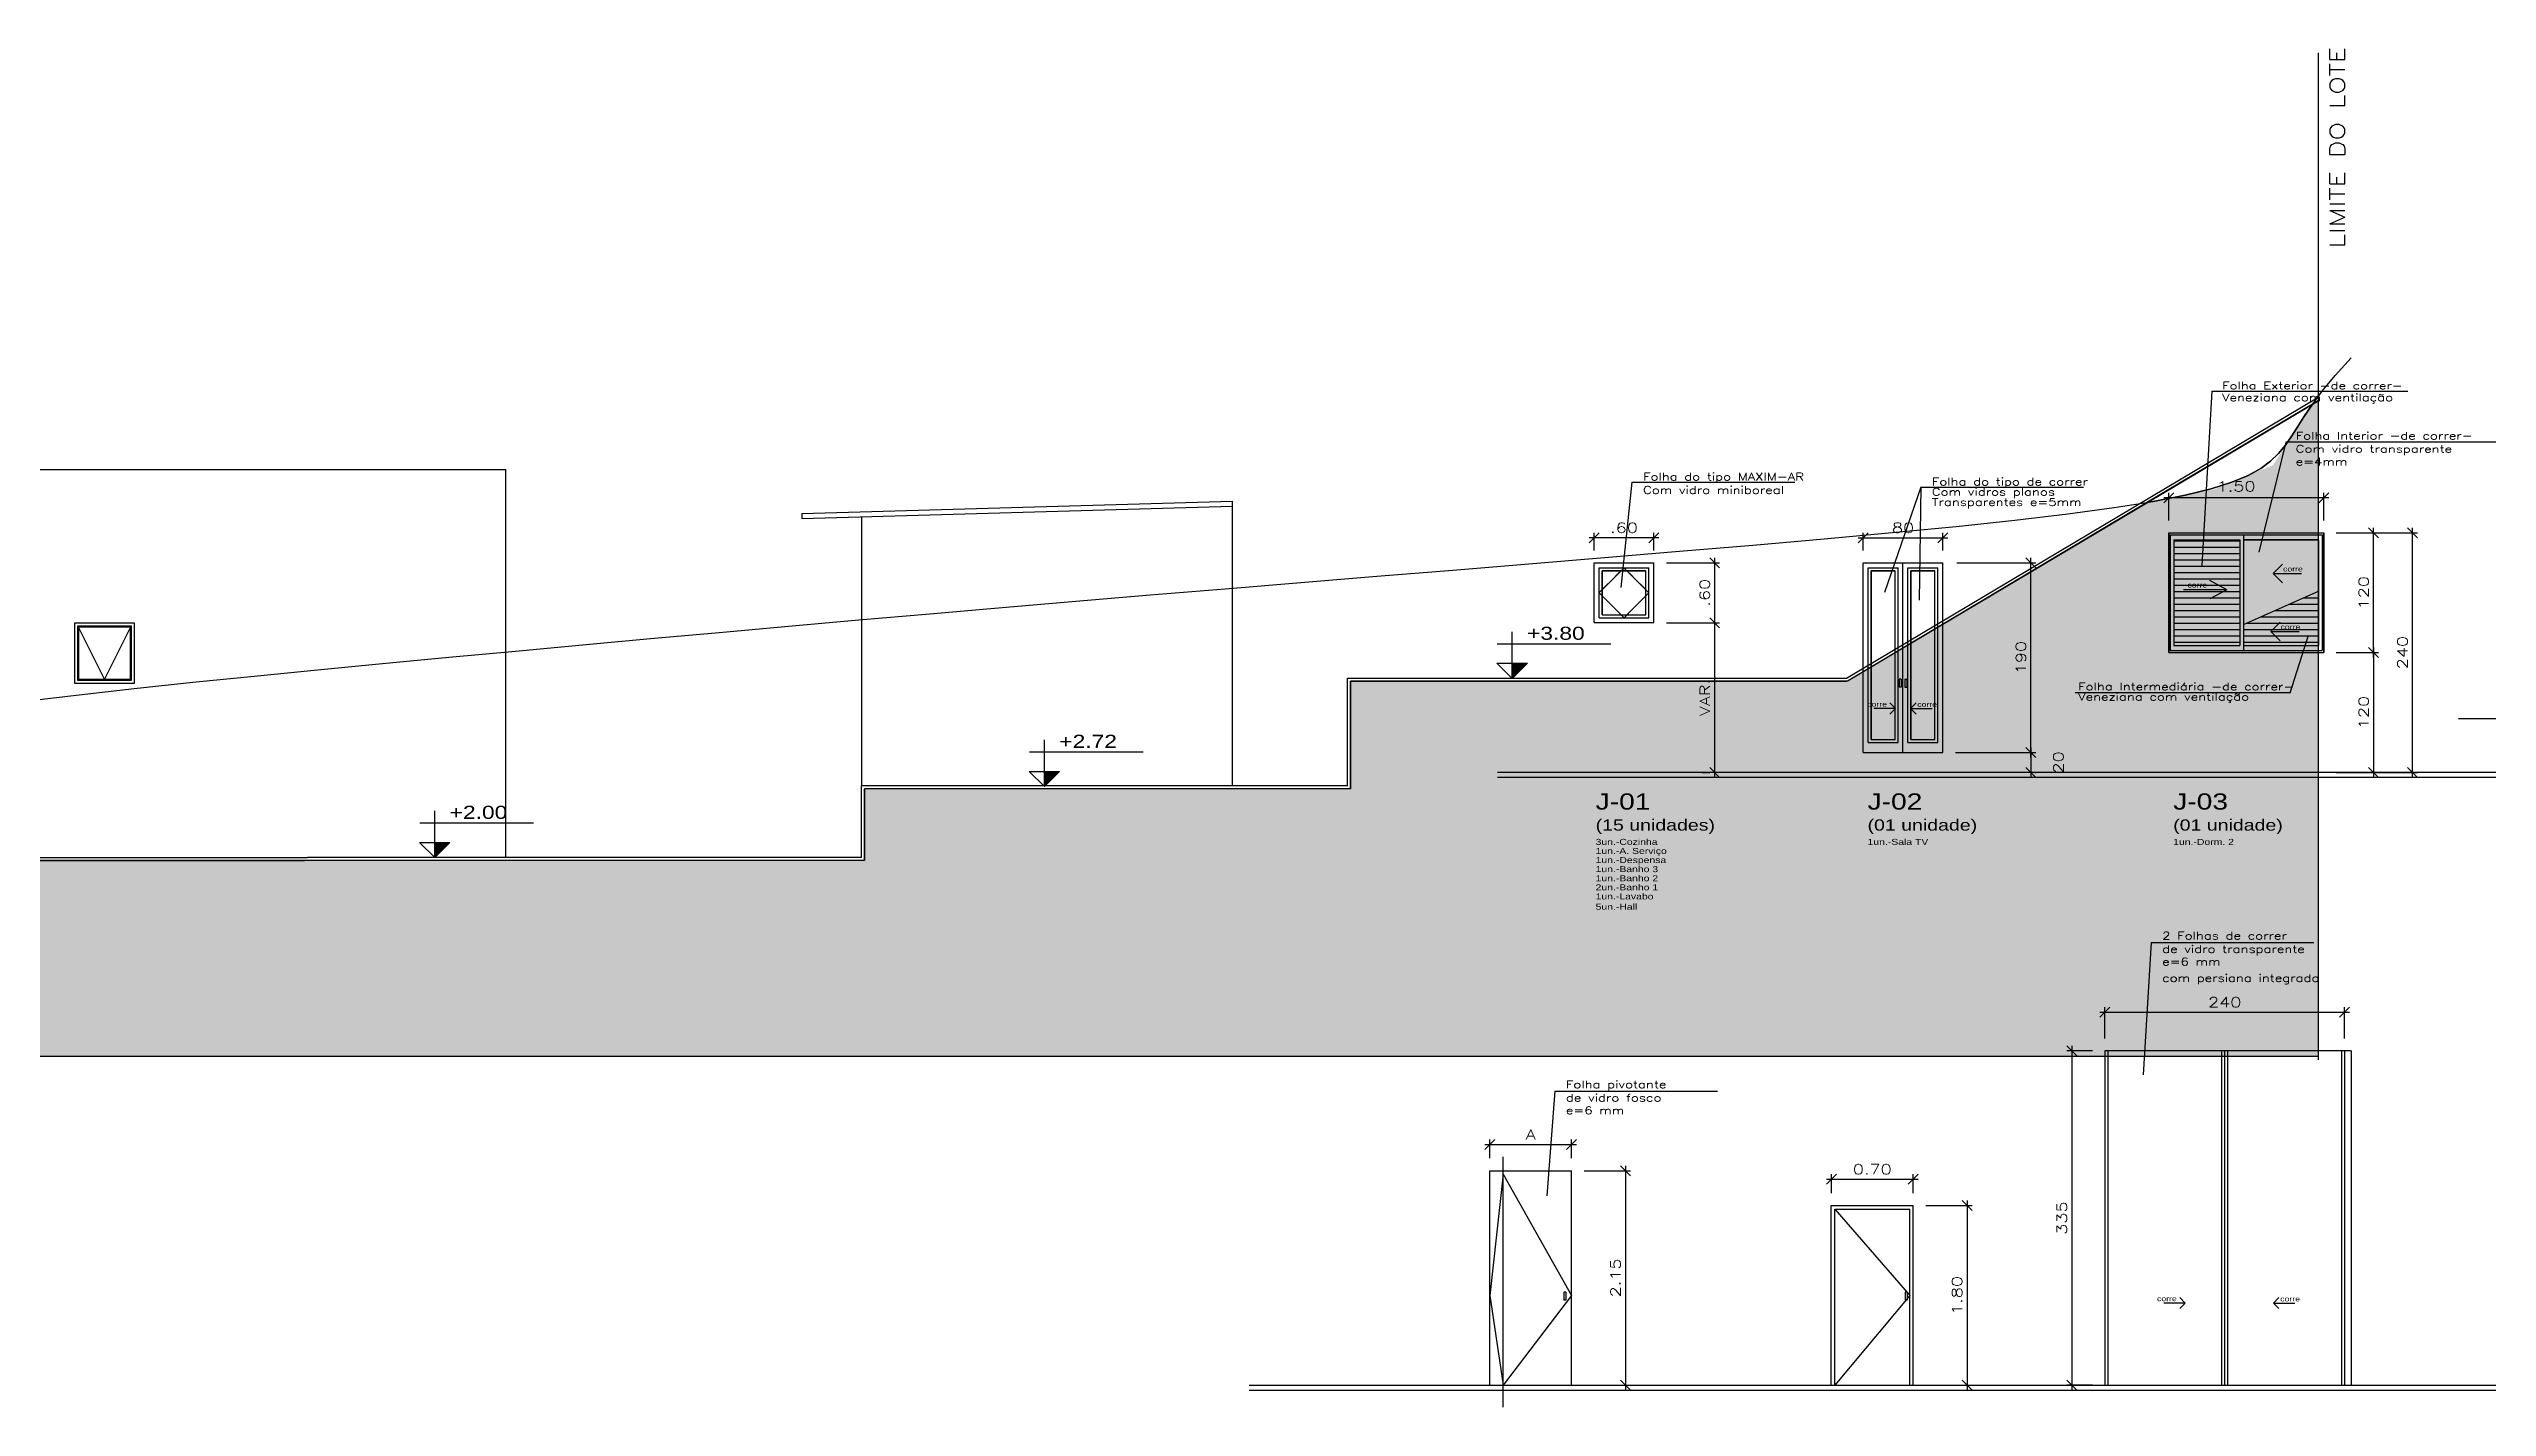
# Model space of a CAD drawing. Extents: x 285 to 405, y 94 to 191.
# Drawn here: x 337.17 to 361.6, y 141.51 to 155.13 of the extents above; entities that cross this region are included whole.
import ezdxf

# ---------------------------------------------------------------- set-up
doc = ezdxf.new("R2010")
doc.units = 0
for name, pattern in [('HIDDEN', [9.525, 6.35, -3.175]), ('HIDDEN2', [0.1875, 0.125, -0.0625]), ('PHANTOM2', [31.75, 15.875, -3.175, 3.175, -3.175, 3.175, -3.175])]:
    doc.linetypes.add(name, pattern=pattern)
doc.layers.get('0').update_dxf_attribs({"linetype": 'CONTINUOUS'})
doc.layers.get('DEFPOINTS').update_dxf_attribs({"linetype": 'CONTINUOUS'})
for name, color, linetype in [('01', 1, 'CONTINUOUS'), ('02', 2, 'CONTINUOUS'), ('03', 3, 'CONTINUOUS'), ('05', 5, 'CONTINUOUS'), ('A-CURVA', 11, 'CONTINUOUS'), ('A-LINE-10', 1, 'CONTINUOUS'), ('A-LINE-20', 2, 'CONTINUOUS'), ('A-LINE-30', 3, 'CONTINUOUS'), ('A-LINE-50', 5, 'CONTINUOUS'), ('A-REVEST', 25, 'CONTINUOUS'), ('COTAS', 3, 'CONTINUOUS'), ('G-HAT-20', 232, 'CONTINUOUS'), ('T-TEXT-30', 3, 'CONTINUOUS')]:
    doc.layers.add(name, color=color, linetype=linetype)
doc.styles.add('100', font='BRASIL.SHX', dxfattribs={"width": 1.3, "height": 0.1125})
doc.styles.add('140', font='BRASIL.SHX', dxfattribs={"width": 1.3, "height": 0.1625})
doc.styles.add('50', font='BRASIL.SHX', dxfattribs={"width": 1.3, "height": 0.05})
doc.styles.add('50-60', font='romans.shx', dxfattribs={"height": 0.075})
doc.styles.add('50-80', font='romans.shx', dxfattribs={"width": 1.3, "height": 0.1})
doc.styles.add('60', font='BRASIL.SHX', dxfattribs={"width": 1.3, "height": 0.06})
doc.styles.add('75-80', font='romans.shx', dxfattribs={"width": 1.3, "height": 0.15})
doc.styles.add('80', font='BRASIL.SHX', dxfattribs={"width": 1.3, "height": 0.0875})
doc.dimstyles.new('50-80', dxfattribs={"dimscale": 0.5, "dimtxt": 1, "dimasz": 0.2, "dimexe": 0.1, "dimexo": 0.25, "dimgap": 0.1, "dimtad": 1, "dimdec": 1, "dimlfac": 100, "dimzin": 13, "dimdsep": 46, "dimtxsty": '50-80', "dimblk1": 'OBLIQUE', "dimblk2": 'OBLIQUE', "dimsah": 1, "dimcen": 0.2, "dimdle": 0.1, "dimclrd": 150, "dimclre": 1, "dimclrt": 256, "dimadec": 0, "dimazin": 0, "dimtfac": 1, "dimtdec": 4, "dimtmove": 2, "dimatfit": 3, "dimldrblk": 'OBLIQUE', "dimfxl": 1, "dimtolj": 1, "dimtzin": 0, "dimarcsym": 0})

# ---------------------------------------------------------------- blocks, each defined once
blk = doc.blocks.new('NIVEL-C')
at = {"color": 1}
for p, q in [((-0.1, 0.233), (0.659, 0.233)), ((0, 0), (0, 0.312)), ((-0.102, 0.102), (0.102, 0.102)), ((0, 0), (-0.102, 0.102)), ((0, 0), (0.102, 0.102))]:
    blk.add_line(p, q, dxfattribs=at)
blk.add_solid([(0, 0.102), (0, 0), (0, 0.102), (0.102, 0.102)], dxfattribs=at)
at = {"color": 2, "style": '80', "width": 1.3}
blk.add_attdef('NIVEL', (0.1, 0.259), '', height=0.0875, dxfattribs=at)
blk = doc.blocks.new('_OBLIQUE')
at = {"color": 0, "linetype": 'ByBlock'}
blk.add_line((-0.5, -0.5), (0.5, 0.5), dxfattribs=at)
blk = doc.blocks.new('*D18')
at = {"layer": 'COTAS', "color": 150, "lineweight": -2}
blk.add_line((353.299, 150.225), (352.599, 150.225), dxfattribs=at)
at = {"layer": 'COTAS', "color": 1, "lineweight": -2}
for p, q in [((352.649, 150.099), (352.649, 150.275)), ((353.249, 150.099), (353.249, 150.275))]:
    blk.add_line(p, q, dxfattribs=at)
at = {"layer": 'DEFPOINTS', "color": 0}
for p in [(352.649, 150.225), (352.649, 149.974), (353.249, 149.974)]:
    blk.add_point(p, dxfattribs=at)
at = {"layer": 'COTAS', "color": 150, "lineweight": -2, "xscale": 0.1, "yscale": 0.1, "zscale": 0.1, "rotation": 180}
blk.add_blockref('_OBLIQUE', (352.649, 150.225), dxfattribs=at)
at = {"layer": 'COTAS', "color": 150, "lineweight": -2, "xscale": 0.1, "yscale": 0.1, "zscale": 0.1}
blk.add_blockref('_OBLIQUE', (353.249, 150.225), dxfattribs=at)
at = {"layer": 'COTAS', "insert": (352.949, 150.325), "char_height": 0.1, "attachment_point": 5, "style": '50-80'}
blk.add_mtext('\\A1;.60', dxfattribs=at)
blk = doc.blocks.new('*D19')
at = {"layer": 'COTAS', "color": 1, "lineweight": -2}
for p, q in [((353.732, 149.374), (353.807, 149.374)), ((353.732, 147.874), (353.807, 147.874))]:
    blk.add_line(p, q, dxfattribs=at)
at = {"layer": 'COTAS', "color": 150, "lineweight": -2}
blk.add_line((353.857, 149.424), (353.857, 147.824), dxfattribs=at)
at = {"layer": 'DEFPOINTS', "color": 0}
for p in [(353.857, 149.374), (353.857, 147.874), (353.857, 147.874)]:
    blk.add_point(p, dxfattribs=at)
at = {"layer": 'COTAS', "color": 150, "lineweight": -2, "xscale": 0.1, "yscale": 0.1, "zscale": 0.1}
for p, rotation in [((353.857, 149.374), 90), ((353.857, 147.874), 270)]:
    blk.add_blockref('_OBLIQUE', p, dxfattribs=dict(at, rotation=rotation))
at = {"layer": 'COTAS', "insert": (353.757, 148.624), "char_height": 0.1, "attachment_point": 5, "rotation": 90, "style": '50-80'}
blk.add_mtext('\\A1;VAR.', dxfattribs=at)
blk = doc.blocks.new('*D20')
at = {"layer": 'COTAS', "color": 1, "lineweight": -2}
for p, q in [((353.374, 149.974), (353.907, 149.974)), ((353.374, 149.374), (353.907, 149.374))]:
    blk.add_line(p, q, dxfattribs=at)
at = {"layer": 'COTAS', "color": 150, "lineweight": -2}
blk.add_line((353.857, 150.024), (353.857, 149.324), dxfattribs=at)
at = {"layer": 'DEFPOINTS', "color": 0}
for p in [(353.249, 149.974), (353.249, 149.374), (353.857, 149.374)]:
    blk.add_point(p, dxfattribs=at)
at = {"layer": 'COTAS', "color": 150, "lineweight": -2, "xscale": 0.1, "yscale": 0.1, "zscale": 0.1}
for p, rotation in [((353.857, 149.974), 90), ((353.857, 149.374), 270)]:
    blk.add_blockref('_OBLIQUE', p, dxfattribs=dict(at, rotation=rotation))
at = {"layer": 'COTAS', "insert": (353.757, 149.674), "char_height": 0.1, "attachment_point": 5, "rotation": 90, "style": '50-80'}
blk.add_mtext('\\A1;.60', dxfattribs=at)
blk = doc.blocks.new('*D21')
at = {"layer": 'COTAS', "color": 150, "lineweight": -2}
blk.add_line((360.008, 150.625), (358.355, 150.625), dxfattribs=at)
at = {"layer": 'COTAS', "color": 1, "lineweight": -2}
for p, q in [((358.405, 150.399), (358.405, 150.675)), ((359.958, 150.399), (359.958, 150.675))]:
    blk.add_line(p, q, dxfattribs=at)
at = {"layer": 'DEFPOINTS', "color": 0}
for p in [(358.405, 150.625), (358.405, 150.274), (359.958, 150.274)]:
    blk.add_point(p, dxfattribs=at)
at = {"layer": 'COTAS', "color": 150, "lineweight": -2, "xscale": 0.1, "yscale": 0.1, "zscale": 0.1, "rotation": 180}
blk.add_blockref('_OBLIQUE', (358.405, 150.625), dxfattribs=at)
at = {"layer": 'COTAS', "color": 150, "lineweight": -2, "xscale": 0.1, "yscale": 0.1, "zscale": 0.1}
blk.add_blockref('_OBLIQUE', (359.958, 150.625), dxfattribs=at)
at = {"layer": 'COTAS', "insert": (359.08, 150.74), "char_height": 0.1, "attachment_point": 5, "style": '50-80'}
blk.add_mtext('\\A1;1.50', dxfattribs=at)
blk = doc.blocks.new('*D24')
at = {"layer": 'COTAS', "color": 1, "lineweight": -2}
for p, q in [((356.269, 148.074), (357.075, 148.074)), ((357.069, 147.874), (357.075, 147.874))]:
    blk.add_line(p, q, dxfattribs=at)
at = {"layer": 'COTAS', "color": 150, "lineweight": -2}
blk.add_line((357.025, 148.124), (357.025, 147.824), dxfattribs=at)
at = {"layer": 'DEFPOINTS', "color": 0}
for p in [(356.144, 148.074), (356.944, 147.874), (357.025, 147.874)]:
    blk.add_point(p, dxfattribs=at)
at = {"layer": 'COTAS', "color": 150, "lineweight": -2, "xscale": 0.1, "yscale": 0.1, "zscale": 0.1}
for p, rotation in [((357.025, 148.074), 90), ((357.025, 147.874), 270)]:
    blk.add_blockref('_OBLIQUE', p, dxfattribs=dict(at, rotation=rotation))
at = {"layer": 'COTAS', "insert": (357.3, 147.974), "char_height": 0.1, "attachment_point": 5, "rotation": 90, "style": '50-80'}
blk.add_mtext('\\A1;20', dxfattribs=at)
blk = doc.blocks.new('*D25')
at = {"layer": 'COTAS', "color": 1, "lineweight": -2}
for p, q in [((356.284, 149.974), (357.075, 149.974)), ((356.269, 148.074), (357.075, 148.074))]:
    blk.add_line(p, q, dxfattribs=at)
at = {"layer": 'COTAS', "color": 150, "lineweight": -2}
blk.add_line((357.025, 148.024), (357.025, 150.024), dxfattribs=at)
at = {"layer": 'DEFPOINTS', "color": 0}
for p in [(356.159, 149.974), (357.025, 149.974), (356.144, 148.074)]:
    blk.add_point(p, dxfattribs=at)
at = {"layer": 'COTAS', "color": 150, "lineweight": -2, "xscale": 0.1, "yscale": 0.1, "zscale": 0.1}
for p, rotation in [((357.025, 149.974), 90), ((357.025, 148.074), 270)]:
    blk.add_blockref('_OBLIQUE', p, dxfattribs=dict(at, rotation=rotation))
at = {"layer": 'COTAS', "insert": (356.925, 149.024), "char_height": 0.1, "attachment_point": 5, "rotation": 90, "style": '50-80'}
blk.add_mtext('\\A1;190', dxfattribs=at)
blk = doc.blocks.new('*D26')
at = {"layer": 'COTAS', "color": 150, "lineweight": -2}
blk.add_line((355.294, 150.225), (356.194, 150.225), dxfattribs=at)
at = {"layer": 'COTAS', "color": 1, "lineweight": -2}
for p, q in [((355.344, 150.099), (355.344, 150.275)), ((356.144, 150.099), (356.144, 150.275))]:
    blk.add_line(p, q, dxfattribs=at)
at = {"layer": 'DEFPOINTS', "color": 0}
for p in [(356.144, 150.225), (355.344, 149.974), (356.144, 149.974)]:
    blk.add_point(p, dxfattribs=at)
at = {"layer": 'COTAS', "color": 150, "lineweight": -2, "xscale": 0.1, "yscale": 0.1, "zscale": 0.1, "rotation": 180}
blk.add_blockref('_OBLIQUE', (355.344, 150.225), dxfattribs=at)
at = {"layer": 'COTAS', "color": 150, "lineweight": -2, "xscale": 0.1, "yscale": 0.1, "zscale": 0.1}
blk.add_blockref('_OBLIQUE', (356.144, 150.225), dxfattribs=at)
at = {"layer": 'COTAS', "insert": (355.744, 150.325), "char_height": 0.1, "attachment_point": 5, "style": '50-80'}
blk.add_mtext('\\A1;80', dxfattribs=at)
blk = doc.blocks.new('*D27')
at = {"layer": 'COTAS', "color": 1, "lineweight": -2}
for p, q in [((360.083, 149.074), (360.508, 149.074)), ((360.083, 147.874), (360.508, 147.874))]:
    blk.add_line(p, q, dxfattribs=at)
at = {"layer": 'COTAS', "color": 150, "lineweight": -2}
blk.add_line((360.458, 149.124), (360.458, 147.824), dxfattribs=at)
at = {"layer": 'DEFPOINTS', "color": 0}
for p in [(359.958, 149.074), (359.958, 147.874), (360.458, 147.874)]:
    blk.add_point(p, dxfattribs=at)
at = {"layer": 'COTAS', "color": 150, "lineweight": -2, "xscale": 0.1, "yscale": 0.1, "zscale": 0.1}
for p, rotation in [((360.458, 149.074), 90), ((360.458, 147.874), 270)]:
    blk.add_blockref('_OBLIQUE', p, dxfattribs=dict(at, rotation=rotation))
at = {"layer": 'COTAS', "insert": (360.358, 148.474), "char_height": 0.1, "attachment_point": 5, "rotation": 90, "style": '50-80'}
blk.add_mtext('\\A1;120', dxfattribs=at)
blk = doc.blocks.new('*D28')
at = {"layer": 'COTAS', "color": 1, "lineweight": -2}
for p, q in [((360.208, 150.274), (360.508, 150.274)), ((360.208, 149.074), (360.508, 149.074))]:
    blk.add_line(p, q, dxfattribs=at)
at = {"layer": 'COTAS', "color": 150, "lineweight": -2}
blk.add_line((360.458, 149.024), (360.458, 150.324), dxfattribs=at)
at = {"layer": 'DEFPOINTS', "color": 0}
for p in [(360.083, 150.274), (360.458, 150.274), (360.083, 149.074)]:
    blk.add_point(p, dxfattribs=at)
at = {"layer": 'COTAS', "color": 150, "lineweight": -2, "xscale": 0.1, "yscale": 0.1, "zscale": 0.1}
for p, rotation in [((360.458, 150.274), 90), ((360.458, 149.074), 270)]:
    blk.add_blockref('_OBLIQUE', p, dxfattribs=dict(at, rotation=rotation))
at = {"layer": 'COTAS', "insert": (360.358, 149.674), "char_height": 0.1, "attachment_point": 5, "rotation": 90, "style": '50-80'}
blk.add_mtext('\\A1;120', dxfattribs=at)
blk = doc.blocks.new('*D29')
at = {"layer": 'COTAS', "color": 1, "lineweight": -2}
for p, q in [((360.083, 150.274), (360.897, 150.274)), ((360.208, 147.874), (360.897, 147.874))]:
    blk.add_line(p, q, dxfattribs=at)
at = {"layer": 'COTAS', "color": 150, "lineweight": -2}
blk.add_line((360.847, 147.824), (360.847, 150.324), dxfattribs=at)
at = {"layer": 'DEFPOINTS', "color": 0}
for p in [(359.958, 150.274), (360.847, 150.274), (360.083, 147.874)]:
    blk.add_point(p, dxfattribs=at)
at = {"layer": 'COTAS', "color": 150, "lineweight": -2, "xscale": 0.1, "yscale": 0.1, "zscale": 0.1}
for p, rotation in [((360.847, 150.274), 90), ((360.847, 147.874), 270)]:
    blk.add_blockref('_OBLIQUE', p, dxfattribs=dict(at, rotation=rotation))
at = {"layer": 'COTAS', "insert": (360.747, 149.074), "char_height": 0.1, "attachment_point": 5, "rotation": 90, "style": '50-80'}
blk.add_mtext('\\A1;240', dxfattribs=at)
blk = doc.blocks.new('*D36')
at = {"layer": 'COTAS', "color": 1, "lineweight": -2}
for p, q in [((352.549, 143.882), (353.014, 143.882)), ((352.549, 141.732), (353.014, 141.732))]:
    blk.add_line(p, q, dxfattribs=at)
at = {"layer": 'COTAS', "color": 150, "lineweight": -2}
blk.add_line((352.964, 143.932), (352.964, 141.682), dxfattribs=at)
at = {"layer": 'DEFPOINTS', "color": 0}
for p in [(352.424, 143.882), (352.424, 141.732), (352.964, 141.732)]:
    blk.add_point(p, dxfattribs=at)
at = {"layer": 'COTAS', "color": 150, "lineweight": -2, "xscale": 0.1, "yscale": 0.1, "zscale": 0.1}
for p, rotation in [((352.964, 143.882), 90), ((352.964, 141.732), 270)]:
    blk.add_blockref('_OBLIQUE', p, dxfattribs=dict(at, rotation=rotation))
at = {"layer": 'COTAS', "insert": (352.864, 142.807), "char_height": 0.1, "attachment_point": 5, "rotation": 90, "style": '50-80'}
blk.add_mtext('\\A1;2.15', dxfattribs=at)
blk = doc.blocks.new('*D37')
at = {"layer": 'COTAS', "color": 150, "lineweight": -2}
blk.add_line((351.554, 144.146), (352.474, 144.146), dxfattribs=at)
at = {"layer": 'COTAS', "color": 1, "lineweight": -2}
for p, q in [((351.604, 144.007), (351.604, 144.196)), ((352.424, 144.007), (352.424, 144.196))]:
    blk.add_line(p, q, dxfattribs=at)
at = {"layer": 'DEFPOINTS', "color": 0}
for p in [(352.424, 144.146), (351.604, 143.882), (352.424, 143.882)]:
    blk.add_point(p, dxfattribs=at)
at = {"layer": 'COTAS', "color": 150, "lineweight": -2, "xscale": 0.1, "yscale": 0.1, "zscale": 0.1, "rotation": 180}
blk.add_blockref('_OBLIQUE', (351.604, 144.146), dxfattribs=at)
at = {"layer": 'COTAS', "color": 150, "lineweight": -2, "xscale": 0.1, "yscale": 0.1, "zscale": 0.1}
blk.add_blockref('_OBLIQUE', (352.424, 144.146), dxfattribs=at)
at = {"layer": 'COTAS', "insert": (352.014, 144.246), "char_height": 0.1, "attachment_point": 5, "style": '50-80'}
blk.add_mtext('\\A1;A', dxfattribs=at)
blk = doc.blocks.new('*D38')
at = {"layer": 'COTAS', "color": 150, "lineweight": -2}
blk.add_line((357.435, 145.132), (357.435, 141.682), dxfattribs=at)
at = {"layer": 'COTAS', "color": 1, "lineweight": -2}
for p, q in [((357.641, 145.082), (357.385, 145.082)), ((357.641, 141.732), (357.385, 141.732))]:
    blk.add_line(p, q, dxfattribs=at)
at = {"layer": 'DEFPOINTS', "color": 0}
for p in [(357.766, 145.082), (357.435, 141.732), (357.766, 141.732)]:
    blk.add_point(p, dxfattribs=at)
at = {"layer": 'COTAS', "color": 150, "lineweight": -2, "xscale": 0.1, "yscale": 0.1, "zscale": 0.1}
for p, rotation in [((357.435, 145.082), 90), ((357.435, 141.732), 270)]:
    blk.add_blockref('_OBLIQUE', p, dxfattribs=dict(at, rotation=rotation))
at = {"layer": 'COTAS', "insert": (357.335, 143.407), "char_height": 0.1, "attachment_point": 5, "rotation": 90, "style": '50-80'}
blk.add_mtext('\\A1;335', dxfattribs=at)
blk = doc.blocks.new('*D39')
at = {"layer": 'COTAS', "color": 150, "lineweight": -2}
blk.add_line((357.716, 145.47), (360.216, 145.47), dxfattribs=at)
at = {"layer": 'COTAS', "color": 1, "lineweight": -2}
for p, q in [((357.766, 145.207), (357.766, 145.52)), ((360.166, 145.207), (360.166, 145.52))]:
    blk.add_line(p, q, dxfattribs=at)
at = {"layer": 'DEFPOINTS', "color": 0}
for p in [(360.166, 145.47), (357.766, 145.082), (360.166, 145.082)]:
    blk.add_point(p, dxfattribs=at)
at = {"layer": 'COTAS', "color": 150, "lineweight": -2, "xscale": 0.1, "yscale": 0.1, "zscale": 0.1, "rotation": 180}
blk.add_blockref('_OBLIQUE', (357.766, 145.47), dxfattribs=at)
at = {"layer": 'COTAS', "color": 150, "lineweight": -2, "xscale": 0.1, "yscale": 0.1, "zscale": 0.1}
blk.add_blockref('_OBLIQUE', (360.166, 145.47), dxfattribs=at)
at = {"layer": 'COTAS', "insert": (358.966, 145.57), "char_height": 0.1, "attachment_point": 5, "style": '50-80'}
blk.add_mtext('\\A1;240', dxfattribs=at)
blk = doc.blocks.new('*D40')
at = {"layer": 'COTAS', "color": 1, "lineweight": -2}
for p, q in [((355.971, 143.532), (356.435, 143.532)), ((355.971, 141.732), (356.435, 141.732))]:
    blk.add_line(p, q, dxfattribs=at)
at = {"layer": 'COTAS', "color": 150, "lineweight": -2}
blk.add_line((356.385, 143.582), (356.385, 141.682), dxfattribs=at)
at = {"layer": 'DEFPOINTS', "color": 0}
for p in [(355.846, 143.532), (355.846, 141.732), (356.385, 141.732)]:
    blk.add_point(p, dxfattribs=at)
at = {"layer": 'COTAS', "color": 150, "lineweight": -2, "xscale": 0.1, "yscale": 0.1, "zscale": 0.1}
for p, rotation in [((356.385, 143.532), 90), ((356.385, 141.732), 270)]:
    blk.add_blockref('_OBLIQUE', p, dxfattribs=dict(at, rotation=rotation))
at = {"layer": 'COTAS', "insert": (356.285, 142.632), "char_height": 0.1, "attachment_point": 5, "rotation": 90, "style": '50-80'}
blk.add_mtext('\\A1;1.80', dxfattribs=at)
blk = doc.blocks.new('*D41')
at = {"layer": 'COTAS', "color": 150, "lineweight": -2}
blk.add_line((354.976, 143.796), (355.896, 143.796), dxfattribs=at)
at = {"layer": 'COTAS', "color": 1, "lineweight": -2}
for p, q in [((355.026, 143.657), (355.026, 143.846)), ((355.846, 143.657), (355.846, 143.846))]:
    blk.add_line(p, q, dxfattribs=at)
at = {"layer": 'DEFPOINTS', "color": 0}
for p in [(355.846, 143.796), (355.026, 143.532), (355.846, 143.532)]:
    blk.add_point(p, dxfattribs=at)
at = {"layer": 'COTAS', "color": 150, "lineweight": -2, "xscale": 0.1, "yscale": 0.1, "zscale": 0.1, "rotation": 180}
blk.add_blockref('_OBLIQUE', (355.026, 143.796), dxfattribs=at)
at = {"layer": 'COTAS', "color": 150, "lineweight": -2, "xscale": 0.1, "yscale": 0.1, "zscale": 0.1}
blk.add_blockref('_OBLIQUE', (355.846, 143.796), dxfattribs=at)
at = {"layer": 'COTAS', "insert": (355.436, 143.896), "char_height": 0.1, "attachment_point": 5, "style": '50-80'}
blk.add_mtext('\\A1;0.70', dxfattribs=at)

msp = doc.modelspace()

# ---------------------------------------------------------------- hatches: boundary and pattern name
at = {"layer": '01'}
h = msp.add_hatch(dxfattribs=at)
h.set_pattern_fill('LINE', color=256, scale=0.4, style=0)
h.set_pattern_definition([(0, (372.15, 134.781), (0, 1.27), [])])
h.paths.add_polyline_path([(359.1176, 149.9045), (358.4576, 149.9045), (358.4576, 148.8445), (359.1176, 148.8445)])
h.paths.add_polyline_path([(359.9051, 149.3915), (359.2994, 149.1201), (359.1551, 149.0517), (359.1551, 148.8445), (359.9051, 148.8445)])
h.paths.add_polyline_path([(358.5845, 149.4175), (358.8333, 149.4175), (358.8333, 149.4675), (358.5845, 149.4675)], flags=24)
h.paths.add_polyline_path([(359.6669, 149.0188), (359.9157, 149.0188), (359.9157, 149.0688), (359.6669, 149.0688)], flags=9)
at = {"layer": 'A-LINE-10'}
h = msp.add_hatch(dxfattribs=at)
h.set_pattern_fill('LINE', color=256, scale=0.02, style=0)
h.set_pattern_definition([(0, (372.14998, 135.080995), (0, 0.0635), [])])
h.paths.add_polyline_path([(359.1176, 150.2045), (358.4576, 150.2045), (358.4576, 149.1445), (359.1176, 149.1445)])
h.paths.add_polyline_path([(359.1551, 149.3555), (359.1551, 149.1445), (359.9051, 149.1445), (359.9051, 149.6915)])
h.paths.add_polyline_path([(358.5845, 149.7175), (358.8333, 149.7175), (358.8333, 149.7675), (358.5845, 149.7675)], flags=24)
h.paths.add_polyline_path([(359.517, 149.2987), (359.7658, 149.2987), (359.7658, 149.3487), (359.517, 149.3487)], flags=24)
at = {"layer": 'G-HAT-20'}
msp.add_hatch(color=256, dxfattribs=at).paths.add_polyline_path([(345.3427, 146.9897), (339.7327, 146.9897), (329.1787, 146.9897), (328.3028, 146.8679), (327.2483, 146.7363), (326.0362, 146.5966), (324.9738, 146.4808), (324.2251, 146.4007), (323.4105, 146.3145), (322.5114, 146.2196), (321.5095, 146.1136), (320.3864, 145.9938), (319.1236, 145.8579), (317.7027, 145.7031), (316.1054, 145.5271), (316.1054, 145.0298), (359.9068, 145.0298), (359.9068, 151.601), (359.846, 151.5648), (359.8418, 151.5591), (359.7618, 151.4412), (359.4494, 150.9529), (358.8633, 150.7107), (358.1893, 150.5781), (355.1863, 148.7897), (350.208, 148.7897), (350.208, 147.7097), (345.3427, 147.7097)])

# ---------------------------------------------------------------- linework, layer by layer
at = {"layer": '01'}
for p, q in [((358.8358, 151.6956), (358.7384, 149.9461)), ((358.8358, 151.6956), (360.8004, 151.6956)), ((359.5784, 151.1845), (359.3074, 150.0805)), ((361.7287, 151.1845), (359.5784, 151.1845)), ((353.029, 150.783), (352.9173, 149.7258)), ((353.029, 150.783), (354.6593, 150.783)), ((355.9225, 150.733), (355.5596, 149.6758)), ((355.9225, 150.733), (357.5527, 150.733)), ((358.4051, 149.0745), (358.4051, 150.2745)), ((358.4051, 150.2745), (359.9576, 150.2745)), ((359.9576, 149.0745), (359.9576, 150.2745)), ((359.6228, 148.6719), (359.8057, 149.2499)), ((358.4051, 149.0745), (359.9576, 149.0745)), ((359.6228, 148.6719), (357.4684, 148.6719)), ((361.3088, 148.4145), (364.1185, 148.4145)), ((351.6806, 147.8745), (376.7653, 147.8745)), ((358.2292, 146.1691), (358.1499, 144.842)), ((358.2292, 146.1691), (359.8594, 146.1691)), ((352.2566, 144.6785), (352.1773, 143.6313)), ((352.2566, 144.6785), (353.8868, 144.6785)), ((349.1932, 141.7325), (369.8577, 141.7325))]:
    msp.add_line(p, q, dxfattribs=at)
at = {"layer": '01', "linetype": 'HIDDEN'}
for p, q in [((351.7391, 143.8475), (351.6041, 142.6325)), ((351.7391, 143.8475), (352.4241, 142.6325)), ((355.0607, 143.4975), (355.8107, 142.6325)), ((351.6041, 142.6325), (351.7391, 141.7325)), ((352.4241, 142.6325), (351.7391, 141.7325)), ((355.8107, 142.6325), (355.0607, 141.7325))]:
    msp.add_line(p, q, dxfattribs=at)
at = {"layer": '01', "linetype": 'HIDDEN2'}
msp.add_lwpolyline([(352.9489, 149.9245), (352.6989, 149.6745), (352.9489, 149.4245), (353.1989, 149.6745), (352.9489, 149.9245)], dxfattribs=at)
at = {"layer": '02'}
for p, q in [((358.4201, 150.2545), (358.4201, 149.0945)), ((358.4201, 150.2545), (359.9426, 150.2545)), ((359.1551, 150.2545), (359.1551, 149.0945)), ((359.9426, 150.2545), (359.9426, 149.0945)), ((358.4576, 150.2045), (358.4576, 149.1445)), ((358.4576, 150.2045), (359.1176, 150.2045)), ((359.1176, 150.2045), (359.1176, 149.1445)), ((359.1551, 150.2045), (359.9051, 150.2045)), ((359.9051, 150.2045), (359.9051, 149.1445)), ((352.6989, 149.9245), (353.1989, 149.9245)), ((352.6989, 149.4245), (352.6989, 149.9245)), ((352.7289, 149.8945), (353.1689, 149.8945)), ((352.7289, 149.4545), (352.7289, 149.8945)), ((353.1689, 149.4545), (353.1689, 149.8945)), ((353.1989, 149.4245), (353.1989, 149.9245)), ((355.3935, 148.1745), (355.3935, 149.9245)), ((355.3935, 149.9245), (355.6935, 149.9245)), ((355.4235, 148.2045), (355.4235, 149.8945)), ((355.4235, 149.8945), (355.6635, 149.8945)), ((355.6635, 148.2045), (355.6635, 149.8945)), ((355.6935, 148.1745), (355.6935, 149.9245)), ((355.7935, 148.1745), (355.7935, 149.9245)), ((355.7935, 149.9245), (356.0935, 149.9245)), ((355.8235, 148.2045), (355.8235, 149.8945)), ((355.8235, 149.8945), (356.0635, 149.8945)), ((356.0635, 148.2045), (356.0635, 149.8945)), ((356.0935, 148.1745), (356.0935, 149.9245)), ((359.4523, 149.8664), (359.7365, 149.8664)), ((358.9867, 149.7048), (358.5526, 149.7048)), ((352.6989, 149.4245), (353.1989, 149.4245)), ((352.7289, 149.4545), (353.1689, 149.4545)), ((359.4272, 149.286), (359.7113, 149.286)), ((358.4201, 149.0945), (359.9426, 149.0945)), ((358.4576, 149.1445), (359.1176, 149.1445)), ((359.1551, 149.1445), (359.9051, 149.1445)), ((355.6684, 148.5136), (355.4529, 148.5136)), ((355.8187, 148.5136), (356.0342, 148.5136)), ((355.3935, 148.1745), (355.6935, 148.1745)), ((355.4235, 148.2045), (355.6635, 148.2045)), ((355.7935, 148.1745), (356.0935, 148.1745)), ((355.8235, 148.2045), (356.0635, 148.2045)), ((355.0607, 141.7325), (355.0607, 143.4975)), ((355.0607, 143.4975), (355.8107, 143.4975)), ((355.8107, 141.7325), (355.8107, 143.4975)), ((358.5713, 142.556), (358.3558, 142.556)), ((359.454, 142.556), (359.6695, 142.556))]:
    msp.add_line(p, q, dxfattribs=at)
at = {"layer": '02', "color": 2}
for p, q in [((355.7046, 148.8066), (355.7046, 148.7266)), ((355.7246, 148.8066), (355.7046, 148.8066)), ((355.7246, 148.8066), (355.7246, 148.7266)), ((355.7625, 148.8066), (355.7825, 148.8066)), ((355.7625, 148.8066), (355.7625, 148.7266)), ((355.7825, 148.8066), (355.7825, 148.7266)), ((355.7246, 148.7266), (355.7046, 148.7266)), ((355.7625, 148.7266), (355.7825, 148.7266)), ((352.3648, 142.6646), (352.3448, 142.6646)), ((352.3448, 142.6646), (352.3448, 142.5846)), ((352.3648, 142.6646), (352.3648, 142.5846)), ((355.7864, 142.6646), (355.7664, 142.6646)), ((355.7664, 142.6646), (355.7664, 142.5846)), ((355.7864, 142.6646), (355.7864, 142.5846)), ((352.3648, 142.5846), (352.3448, 142.5846)), ((355.7864, 142.5846), (355.7664, 142.5846))]:
    msp.add_line(p, q, dxfattribs=at)
at = {"layer": '03'}
for p, q in [((358.4051, 150.2745), (358.4051, 149.0745)), ((358.4051, 150.2745), (359.9576, 150.2745)), ((359.9576, 150.2745), (359.9576, 149.0745)), ((352.6489, 149.9745), (353.2489, 149.9745)), ((352.6489, 149.3745), (352.6489, 149.9745)), ((353.2489, 149.3745), (353.2489, 149.9745)), ((355.3435, 148.0745), (355.3435, 149.9745)), ((355.3435, 149.9745), (356.1435, 149.9745)), ((355.7435, 148.0745), (355.7435, 149.9745)), ((356.1435, 148.0745), (356.1435, 149.9745)), ((358.9867, 149.7048), (358.8187, 149.7979)), ((359.4523, 149.8664), (359.5454, 149.9595)), ((359.4523, 149.8664), (359.5454, 149.7734)), ((358.9867, 149.7048), (358.8187, 149.6117)), ((352.6489, 149.3745), (353.2489, 149.3745)), ((359.4272, 149.286), (359.5202, 149.3791)), ((359.4272, 149.286), (359.5202, 149.193)), ((358.4051, 149.0745), (359.9576, 149.0745)), ((355.6684, 148.5136), (355.6125, 148.5694)), ((355.6684, 148.5136), (355.6125, 148.4577)), ((355.8187, 148.5136), (355.8746, 148.5694)), ((355.8187, 148.5136), (355.8746, 148.4577)), ((355.3435, 148.0745), (356.1435, 148.0745)), ((351.6041, 141.7325), (351.6041, 143.8825)), ((351.6041, 143.8825), (352.4241, 143.8825)), ((352.4241, 141.7325), (352.4241, 143.8825)), ((355.0257, 141.7325), (355.0257, 143.5325)), ((355.0257, 143.5325), (355.8457, 143.5325)), ((355.8457, 141.7325), (355.8457, 143.5325)), ((358.5713, 142.556), (358.5154, 142.6119)), ((358.5713, 142.556), (358.5154, 142.5002)), ((359.454, 142.556), (359.5098, 142.6119)), ((359.454, 142.556), (359.5098, 142.5002))]:
    msp.add_line(p, q, dxfattribs=at)
at = {"layer": '05'}
for p, q in [((351.6806, 147.8245), (376.7653, 147.8245)), ((349.1932, 141.6825), (369.8577, 141.6825))]:
    msp.add_line(p, q, dxfattribs=at)
at = {"layer": 'A-CURVA'}
msp.add_lwpolyline([(336.962, 148.5896), (337.4748, 148.6521), (338.0271, 148.7146), (338.6129, 148.7771), (339.2265, 148.8396), (339.8622, 148.9021), (340.514, 148.9646), (341.1762, 149.0271), (341.8441, 149.0896), (342.5175, 149.1521), (343.1971, 149.2146), (343.8841, 149.2771), (344.5791, 149.3396), (345.2831, 149.4021), (345.9969, 149.4646), (346.7216, 149.5271), (347.4573, 149.5896), (348.2025, 149.6521), (348.9551, 149.7146), (349.713, 149.7771), (350.4739, 149.8396), (351.2357, 149.9021), (351.9964, 149.9646), (352.7538, 150.0271), (353.5046, 150.0896), (354.241, 150.1521), (354.9541, 150.2146), (355.6351, 150.2771), (356.275, 150.3396), (356.8649, 150.4021), (357.3959, 150.4646), (357.8591, 150.5271), (358.2484, 150.5897), (358.569, 150.6528), (358.8291, 150.7168), (359.0366, 150.7823), (359.1998, 150.8498), (359.3267, 150.9197), (359.4254, 150.9925), (359.5039, 151.0688), (359.5701, 151.1493), (359.6306, 151.2361), (359.6918, 151.3317), (359.76, 151.4386), (359.8418, 151.5591), (359.9434, 151.6957), (360.0712, 151.8509), (360.2317, 152.0271)], dxfattribs=at)
at = {"layer": 'A-LINE-10'}
for p, q in [((359.9068, 144.9947), (359.9068, 155.0845)), ((355.9225, 150.733), (355.9048, 149.5989)), ((358.9362, 141.7325), (358.9362, 145.0825)), ((358.9662, 141.7325), (358.9662, 145.0825)), ((358.9962, 141.7325), (358.9962, 145.0825)), ((360.1362, 145.0825), (360.1362, 141.7325))]:
    msp.add_line(p, q, dxfattribs=at)
at = {"layer": 'A-LINE-10', "linetype": 'HIDDEN'}
for p, q in [((337.7277, 148.8097), (337.4677, 149.3297)), ((337.9877, 149.3297), (337.7277, 148.8097))]:
    msp.add_line(p, q, dxfattribs=at)
at = {"layer": 'A-LINE-10', "linetype": 'PHANTOM2'}
msp.add_line((351.7391, 141.5115), (351.7391, 144.0213), dxfattribs=at)
at = {"layer": 'A-LINE-10'}
msp.add_lwpolyline([(316.1054, 145.0298), (359.9068, 145.0298), (359.9068, 151.601), (359.846, 151.5648), (359.8418, 151.5591), (359.76, 151.4386), (359.6918, 151.3317), (359.6306, 151.2361), (359.5701, 151.1493), (359.5039, 151.0688), (359.4254, 150.9925), (359.3267, 150.9197), (359.1998, 150.8498), (359.0366, 150.7823), (358.8291, 150.7168), (358.569, 150.6528), (358.2484, 150.5897), (358.1941, 150.581), (355.1863, 148.7897), (350.208, 148.7897), (350.208, 147.7097), (345.3427, 147.7097), (345.3427, 146.9897), (339.7327, 146.9897), (329.1665, 146.9897)], dxfattribs=at)
for points in [[(359.3267, 150.9197), (359.4254, 150.9925), (359.5039, 151.0688), (359.5701, 151.1493), (359.6306, 151.2361), (359.6918, 151.3317), (359.76, 151.4386), (359.8454, 151.5644), (358.1941, 150.581), (358.2484, 150.5897), (358.569, 150.6528), (358.8291, 150.7168), (359.0366, 150.7823), (359.1998, 150.8498)], [(359.9051, 149.6915), (359.9051, 150.2045), (359.1551, 150.2045), (359.1551, 149.3555)], [(352.7289, 149.7045), (352.7289, 149.6445), (352.9189, 149.4545), (352.9789, 149.4545), (353.1689, 149.6445), (353.1689, 149.7045), (352.9789, 149.8945), (352.9189, 149.8945)], [(352.9189, 149.8945), (352.7289, 149.8945), (352.7289, 149.7045)], [(352.9789, 149.8945), (353.1689, 149.7045), (353.1689, 149.8945)], [(355.4235, 148.2045), (355.6635, 148.2045), (355.6635, 149.8945), (355.4235, 149.8945)], [(355.8235, 148.2045), (356.0635, 148.2045), (356.0635, 149.8945), (355.8235, 149.8945)], [(352.7289, 149.4545), (352.9189, 149.4545), (352.7289, 149.6445)], [(352.9789, 149.4545), (353.1689, 149.4545), (353.1689, 149.6445)], [(337.9877, 149.3297), (337.4677, 149.3297), (337.4677, 148.8097), (337.9877, 148.8097)]]:
    msp.add_lwpolyline(points, close=True, dxfattribs=at)
at = {"layer": 'A-LINE-20'}
for p, q in [((344.7127, 150.4689), (349.028, 150.5931)), ((344.7127, 150.4189), (349.028, 150.5431)), ((344.7127, 150.4689), (344.7127, 150.4189)), ((349.028, 147.7397), (349.028, 150.5931)), ((345.3127, 150.4362), (345.3127, 147.7397)), ((360.2312, 145.0825), (357.7662, 145.0825)), ((357.7962, 145.0825), (357.7962, 141.7325)), ((360.1662, 145.0825), (360.1662, 141.7325))]:
    msp.add_line(p, q, dxfattribs=at)
at = {"layer": 'A-LINE-20', "color": 3}
for p, q in [((357.7662, 145.0825), (357.7662, 141.7325)), ((360.2312, 145.0825), (360.2312, 141.7325))]:
    msp.add_line(p, q, dxfattribs=at)
at = {"layer": 'A-LINE-20'}
for points in [[(338.0277, 149.3697), (337.4277, 149.3697), (337.4277, 148.7697), (338.0277, 148.7697)], [(337.9977, 149.3397), (337.4577, 149.3397), (337.4577, 148.7997), (337.9977, 148.7997)]]:
    msp.add_lwpolyline(points, close=True, dxfattribs=at)
at = {"layer": 'A-LINE-30'}
for p in [(325.6927, 150.9097), (341.7477, 147.0197)]:
    msp.add_line(p, (341.7477, 150.9097), dxfattribs=at)
at = {"layer": 'A-LINE-50'}
for p, q in [((355.1934, 148.7939), (359.9079, 151.6017)), ((350.208, 148.7897), (355.178, 148.7897)), ((350.208, 147.7097), (350.208, 148.7897)), ((350.208, 147.7097), (345.3427, 147.7097)), ((345.3427, 146.9897), (345.3427, 147.7097)), ((325.7227, 146.9897), (339.7327, 146.9897)), ((345.3427, 146.9897), (339.7327, 146.9897))]:
    msp.add_line(p, q, dxfattribs=at)
at = {"layer": 'A-REVEST'}
for p, q in [((355.178, 148.8197), (359.8926, 151.6274)), ((350.178, 148.8197), (355.178, 148.8197)), ((350.178, 147.7397), (350.178, 148.8197)), ((350.178, 147.7397), (345.3127, 147.7397)), ((345.3127, 147.0197), (345.3127, 147.7397)), ((325.6927, 147.0197), (339.7627, 147.0197)), ((345.3127, 147.0197), (339.7627, 147.0197))]:
    msp.add_line(p, q, dxfattribs=at)

# ---------------------------------------------------------------- block references
at = {"layer": 'COTAS', "xscale": 1.5, "yscale": 1.5, "zscale": 1.5}
for p, values in [((351.8278, 148.8141), {'NIVEL': '+3.80'}), ((347.1426, 147.7314), {'NIVEL': '+2.72'}), ((341.0359, 147.0197), {'NIVEL': '+2.00'})]:
    msp.add_blockref('NIVEL-C', p, dxfattribs=at).add_auto_attribs(values)

# ---------------------------------------------------------------- texts
at = {"layer": '02', "width": 1.3}
for s, height, style, p in [('Folha Exterior -de correr-', 0.075, '50-60', (358.9392, 151.7129)), ('Veneziana com ventilação', 0.075, '50-60', (358.9392, 151.5934)), ('Folha Interior -de correr-', 0.075, '50-60', (359.6768, 151.2101)), ('Com vidro transparente', 0.075, '50-60', (359.6768, 151.0782)), ('e=4mm', 0.075, '50-60', (359.6768, 150.9504)), ('Com vidro miniboreal', 0.075, '50-60', (353.1393, 150.6665)), ('Folha do tipo MAXIM-AR', 0.075, '50-60', (353.1393, 150.8002)), ('Com vidros planos', 0.075, '50-60', (356.0328, 150.6474)), ('Folha do tipo de correr', 0.075, '50-60', (356.0328, 150.7502)), ('Transparentes e=5mm', 0.075, '50-60', (356.0328, 150.5445)), ('corre', 0.05, '50', (358.5928, 149.7258)), ('corre', 0.05, '50', (359.5505, 149.8874)), ('corre', 0.05, '50', (359.5253, 149.307)), ('Folha Intermediária -de correr-', 0.075, '50-60', (357.4976, 148.6964)), ('corre', 0.05, '50', (355.3851, 148.5317)), ('corre', 0.05, '50', (355.8868, 148.5298)), ('Veneziana com ventilação', 0.075, '50-60', (357.4976, 148.5935)), ('2 Folhas de correr', 0.075, '50-60', (358.3395, 146.1997)), ('de vidro transparente', 0.075, '50-60', (358.3395, 146.0655)), ('e=6 mm', 0.075, '50-60', (358.3395, 145.9397)), ('com persiana integrada', 0.075, '50-60', (358.3395, 145.7751)), ('de vidro fosco', 0.075, '50-60', (352.3669, 144.575)), ('Folha pivotante', 0.075, '50-60', (352.3669, 144.7092)), ('e=6 mm', 0.075, '50-60', (352.3669, 144.4491)), ('corre', 0.05, '50', (358.288, 142.5742)), ('corre', 0.05, '50', (359.522, 142.5723))]:
    msp.add_text(s, height=height, dxfattribs=dict(at, style=style)).set_placement(p)
at = {"layer": '05', "style": '140', "width": 1.3}
for s, p in [('J-01', (352.6645, 147.5009)), ('J-02', (355.3883, 147.5009)), ('J-03', (358.4499, 147.5009))]:
    msp.add_text(s, height=0.1625, dxfattribs=at).set_placement(p)
at = {"layer": 'COTAS', "color": 3, "style": '100', "width": 1.3}
for s, p in [('(15 unidades)', (352.6645, 147.2904)), ('(01 unidade)', (355.3883, 147.2904)), ('(01 unidade)', (358.4499, 147.2904))]:
    msp.add_text(s, height=0.1125, dxfattribs=at).set_placement(p)
at = {"layer": 'COTAS', "style": '60', "width": 1.3}
for s, p in [('3un.-Cozinha', (352.6645, 147.1476)), ('1un.-A. Serviço', (352.6645, 147.0565)), ('1un.-Sala TV', (355.3883, 147.1476)), ('1un.-Dorm. 2', (358.4499, 147.1476)), ('1un.-Despensa', (352.6645, 146.9654)), ('1un.-Banho 3', (352.6645, 146.8743)), ('1un.-Banho 2', (352.6645, 146.7831)), ('5un.-Hall', (352.6645, 146.4972)), ('2un.-Banho 1', (352.6645, 146.692)), ('1un.-Lavabo', (352.6645, 146.6009))]:
    msp.add_text(s, height=0.06, dxfattribs=at).set_placement(p)
at = {"layer": 'T-TEXT-30', "ltscale": 0.0005, "style": '75-80', "width": 1.3}
msp.add_text('LIMITE DO LOTE', height=0.15, rotation=90, dxfattribs=at).set_placement((360.1691, 153.1287))

# ---------------------------------------------------------------- dimensions: what is measured, and where the dimension line sits
at = {"layer": 'COTAS'}
dim = msp.add_linear_dim(base=(358.4051, 150.6246), p1=(359.9576, 150.2745), p2=(358.4051, 150.2745), text='1.50', dimstyle='50-80', dxfattribs=at)
dim.commit()
dim.dimension.update_dxf_attribs({"geometry": '*D21', "text_midpoint": (359.0801, 150.7395), "dimtype": 160})
for base, p1, p2, text, picture, middle in [((352.6489, 150.2246), (353.2489, 149.9745), (352.6489, 149.9745), '.60', '*D18', (352.9489, 150.3246)), ((352.4241, 144.1456), (351.6041, 143.8825), (352.4241, 143.8825), 'A', '*D37', (352.0141, 144.2456)), ((355.8457, 143.7956), (355.0257, 143.5325), (355.8457, 143.5325), '0.70', '*D41', (355.4357, 143.8956))]:
    dim = msp.add_linear_dim(base=base, p1=p1, p2=p2, text=text, dimstyle='50-80', dxfattribs=at)
    dim.commit()
    dim.dimension.update_dxf_attribs({"geometry": picture, "text_midpoint": middle})
for base, p1, p2, picture, middle in [((356.1435, 150.2246), (355.3435, 149.9745), (356.1435, 149.9745), '*D26', (355.7435, 150.3246)), ((360.1662, 145.4699), (357.7662, 145.0825), (360.1662, 145.0825), '*D39', (358.9662, 145.5699))]:
    dim = msp.add_linear_dim(base=base, p1=p1, p2=p2, dimstyle='50-80', dxfattribs=at)
    dim.commit()
    dim.dimension.update_dxf_attribs({"geometry": picture, "text_midpoint": middle})
for base, p1, p2, picture, middle in [((360.8468, 150.2745), (360.0826, 147.8745), (359.9576, 150.2745), '*D29', (360.7468, 149.0745)), ((360.4575, 150.2745), (360.0826, 149.0745), (360.0826, 150.2745), '*D28', (360.3575, 149.6745)), ((357.0248, 149.9745), (356.1435, 148.0745), (356.1587, 149.9745), '*D25', (356.9248, 149.0245)), ((360.4575, 147.8745), (359.9576, 149.0745), (359.9576, 147.8745), '*D27', (360.3575, 148.4745)), ((357.0248, 147.8745), (356.1435, 148.0745), (356.9435, 147.8745), '*D24', (357.2998, 147.9745)), ((357.4347, 141.7325), (357.7662, 145.0825), (357.7662, 141.7325), '*D38', (357.3347, 143.4075))]:
    dim = msp.add_linear_dim(base=base, p1=p1, p2=p2, angle=90, dimstyle='50-80', dxfattribs=at)
    dim.commit()
    dim.dimension.update_dxf_attribs({"geometry": picture, "text_midpoint": middle})
for base, p1, p2, text, picture, middle in [((353.8572, 149.3745), (353.2489, 149.9745), (353.2489, 149.3745), '.60', '*D20', (353.7572, 149.6745)), ((353.8572, 147.8745), (353.8572, 149.3745), (353.8572, 147.8745), 'VAR.', '*D19', (353.7572, 148.6245)), ((352.9639, 141.7325), (352.4241, 143.8825), (352.4241, 141.7325), '2.15', '*D36', (352.8639, 142.8075)), ((356.3855, 141.7325), (355.8457, 143.5325), (355.8457, 141.7325), '1.80', '*D40', (356.2855, 142.6325))]:
    dim = msp.add_linear_dim(base=base, p1=p1, p2=p2, angle=90, text=text, dimstyle='50-80', dxfattribs=at)
    dim.commit()
    dim.dimension.update_dxf_attribs({"geometry": picture, "text_midpoint": middle})

doc.saveas('drawing.dxf')
